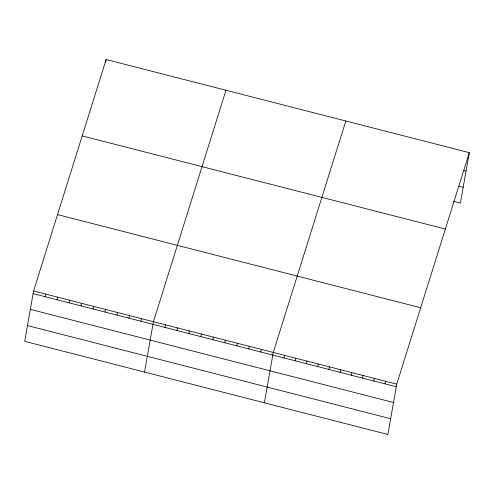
<?xml version="1.0" encoding="UTF-8"?>
<svg xmlns="http://www.w3.org/2000/svg" width="494" height="494" viewBox="0 0 494 494"><rect width="100%" height="100%" fill="white"/><g stroke="black" fill="none" stroke-linecap="round" stroke-linejoin="round"><path stroke-width="0.74" d="M33.58 290.985L24.7 341.335L387.876 434.479L396.75 384.134L469.3 152.665L106.124 59.521L33.58 290.985L396.75 384.134M45.102 296.672L45.565 294.06M57.088 299.747L57.545 297.135M105.667 62.133L106.124 59.521M69.074 302.822L69.531 300.21M81.053 305.897L81.516 303.285M93.039 308.972L93.502 306.354M105.024 312.041L105.488 309.429M117.01 315.116L117.473 312.504M128.996 318.192L129.453 315.58M140.981 321.267L141.438 318.655M144.551 372.075L153.424 321.724L225.974 90.254M164.947 327.411L165.41 324.799M176.932 330.486L177.395 327.874M188.918 333.561L189.381 330.949M200.904 336.636L201.367 334.018M212.889 339.705L213.346 337.093M224.875 342.78L225.332 340.168M236.861 345.856L237.318 343.244M248.84 348.931L249.303 346.319M260.826 352.006L261.289 349.388M264.395 402.814L273.275 352.463L345.819 120.993M284.038 357.959L284.501 355.34M295.264 360.836L295.721 358.224M306.49 363.714L306.947 361.102M317.716 366.591L318.173 363.979M328.936 369.475L329.399 366.857M340.162 372.353L340.625 369.74M351.388 375.23L351.851 372.618M362.615 378.108L363.078 375.496M373.841 380.991L374.304 378.373M385.067 383.869L385.524 381.257M469.3 152.665L460.42 203.015L453.406 201.212M463.959 170.492L466.064 171.029M458.988 186.182L463.199 187.263M82.183 135.906L445.36 229.049M57.52 214.6L420.69 307.75M33.117 293.603L396.293 386.746M30.338 309.355L393.514 402.499M27.479 325.583L390.649 418.727"/></g></svg>
